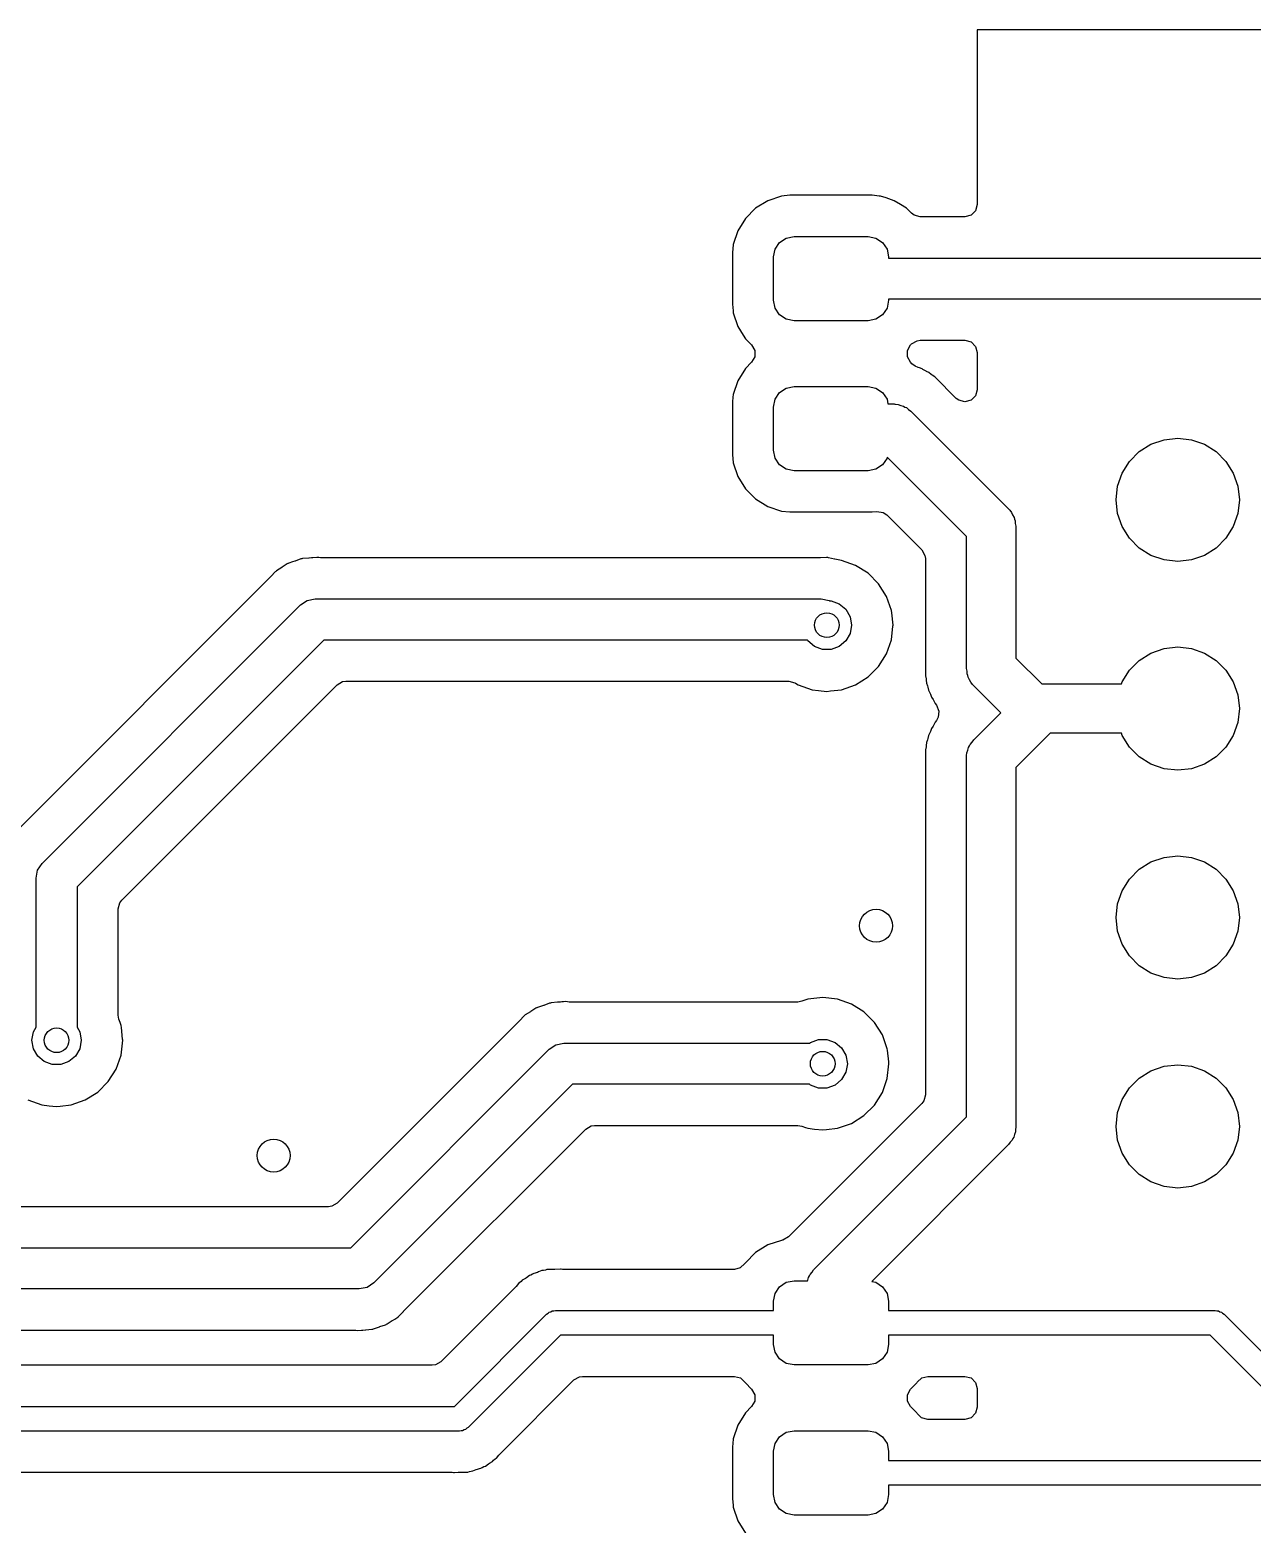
# Model space of a CAD drawing. Extents: x 44 to 146, y -87 to -25.
# Drawn here: x 114.2 to 129.08, y -77.23 to -59.05 of the extents above; entities that cross this region are included whole.
import ezdxf

# ---------------------------------------------------------------- set-up
doc = ezdxf.new("R2010")
doc.units = 0
doc.layers.add('BLACK', color=7, linetype='CONTINUOUS')

msp = doc.modelspace()

# ---------------------------------------------------------------- linework, layer by layer
at = {"layer": 'BLACK', "linetype": 'CONTINUOUS'}
for p, q in [((145.5965, -59.055), (125.73, -59.055)), ((125.73, -59.055), (125.73, -61.18)), ((123.033343, -61.224288), (122.909288, -61.348343)), ((123.182666, -61.132186), (123.033343, -61.224288)), ((123.349202, -61.077001), (123.182666, -61.132186)), ((123.451996, -61.0665), (123.349202, -61.077001)), ((124.452004, -61.0665), (123.451996, -61.0665)), ((124.452009, -61.0665), (124.452004, -61.0665)), ((124.537665, -61.07525), (124.452009, -61.0665)), ((124.554798, -61.077001), (124.537665, -61.07525)), ((124.622761, -61.099522), (124.554798, -61.077001)), ((124.721334, -61.132186), (124.622761, -61.099522)), ((124.798853, -61.18), (124.721334, -61.132186)), ((124.870656, -61.224288), (124.798853, -61.18)), ((124.931727, -61.285359), (124.870656, -61.224288)), ((125.73, -61.18), (125.710038, -61.2545)), ((122.909288, -61.348343), (122.817186, -61.497666)), ((124.962586, -61.309038), (124.931727, -61.285359)), ((125.037086, -61.329), (124.962586, -61.309038)), ((125.581, -61.329), (125.037086, -61.329)), ((125.6555, -61.309038), (125.581, -61.329)), ((125.710038, -61.2545), (125.6555, -61.309038)), ((122.817186, -61.497666), (122.762001, -61.664201)), ((123.325223, -61.640223), (123.406329, -61.58603)), ((123.406329, -61.58603), (123.502, -61.567)), ((123.502, -61.567), (124.402, -61.567)), ((124.402, -61.567), (124.497671, -61.58603)), ((124.497671, -61.58603), (124.578777, -61.640223)), ((122.762001, -61.664201), (122.7515, -61.766995)), ((122.7515, -61.766995), (122.7515, -62.392003)), ((123.252, -61.817), (123.27103, -61.721329)), ((123.27103, -61.721329), (123.325223, -61.640223)), ((124.578777, -61.640223), (124.63297, -61.721329)), ((124.63297, -61.721329), (124.652, -61.817)), ((123.252, -62.342), (123.252, -61.817)), ((124.652, -61.817), (124.652, -61.8295)), ((124.652, -61.8295), (129.9483, -61.8295)), ((129.844746, -62.3295), (124.652, -62.3295)), ((124.652, -62.3295), (124.652, -62.342)), ((122.7515, -62.392003), (122.759505, -62.47036)), ((122.759505, -62.47036), (122.762001, -62.494797)), ((122.762001, -62.494797), (122.817186, -62.661334)), ((123.27103, -62.437671), (123.252, -62.342)), ((123.325223, -62.518777), (123.27103, -62.437671)), ((124.63297, -62.437671), (124.578777, -62.518777)), ((124.652, -62.342), (124.63297, -62.437671)), ((122.817186, -62.661334), (122.881705, -62.765936)), ((123.406329, -62.57297), (123.325223, -62.518777)), ((123.502, -62.592), (123.406329, -62.57297)), ((124.402, -62.592), (123.502, -62.592)), ((124.497671, -62.57297), (124.402, -62.592)), ((124.578777, -62.518777), (124.497671, -62.57297)), ((122.881705, -62.765936), (122.909288, -62.810656)), ((122.909288, -62.810656), (122.985273, -62.886641)), ((124.918727, -62.886641), (124.931727, -62.873641)), ((124.931727, -62.873641), (124.998522, -62.835077)), ((124.998522, -62.835077), (125.037086, -62.83)), ((125.037086, -62.83), (125.581, -62.83)), ((125.581, -62.83), (125.6555, -62.849962)), ((125.6555, -62.849962), (125.710038, -62.9045)), ((122.985273, -62.886641), (123.023837, -62.953436)), ((123.023837, -63.030564), (122.985273, -63.097359)), ((123.023837, -62.953436), (123.023837, -63.030564)), ((124.880163, -62.953436), (124.918727, -62.886641)), ((124.880163, -63.030564), (124.880163, -62.953436)), ((124.918727, -63.097359), (124.880163, -63.030564)), ((125.710038, -62.9045), (125.73, -62.979)), ((125.73, -62.979), (125.73, -63.430604)), ((122.909288, -63.173343), (122.817186, -63.322666)), ((122.985273, -63.097359), (122.909288, -63.173343)), ((124.935853, -63.114485), (124.918727, -63.097359)), ((124.976565, -63.143371), (124.935853, -63.114485)), ((125.011385, -63.160139), (124.976565, -63.143371)), ((125.026817, -63.166531), (125.011385, -63.160139)), ((125.061618, -63.178709), (125.026817, -63.166531)), ((125.06162, -63.17871), (125.061618, -63.178709)), ((125.061622, -63.178711), (125.06162, -63.17871)), ((125.068971, -63.183329), (125.061622, -63.178711)), ((125.092839, -63.198326), (125.068971, -63.183329)), ((125.10746, -63.206407), (125.092839, -63.198326)), ((125.114746, -63.209916), (125.10746, -63.206407)), ((125.140687, -63.222409), (125.114746, -63.209916)), ((125.140688, -63.22241), (125.140687, -63.222409)), ((125.140692, -63.222412), (125.140688, -63.22241)), ((125.169513, -63.245396), (125.140692, -63.222412)), ((122.817186, -63.322666), (122.762001, -63.489201)), ((123.325223, -63.465223), (123.406329, -63.41103)), ((123.406329, -63.41103), (123.502, -63.392)), ((123.502, -63.392), (124.402, -63.392)), ((124.402, -63.392), (124.497671, -63.41103)), ((124.497671, -63.41103), (124.578777, -63.465223)), ((125.183138, -63.255064), (125.169513, -63.245396)), ((125.214359, -63.274682), (125.183138, -63.255064)), ((125.214363, -63.274685), (125.214359, -63.274682)), ((125.475641, -63.535963), (125.214363, -63.274685)), ((122.752766, -63.579604), (122.7515, -63.591995)), ((122.7515, -63.591995), (122.7515, -64.217003)), ((122.7585, -63.523465), (122.752766, -63.579604)), ((122.762001, -63.489201), (122.7585, -63.523465)), ((123.252, -63.642), (123.27103, -63.546329)), ((123.27103, -63.546329), (123.325223, -63.465223)), ((124.578777, -63.465223), (124.63297, -63.546329)), ((124.63297, -63.546329), (124.644541, -63.6045)), ((125.5065, -63.559642), (125.475641, -63.535963)), ((125.581, -63.579604), (125.5065, -63.559642)), ((125.6555, -63.559642), (125.581, -63.579604)), ((125.710038, -63.505104), (125.6555, -63.559642)), ((125.73, -63.430604), (125.710038, -63.505104)), ((123.252, -64.167), (123.252, -63.642)), ((124.644541, -63.6045), (124.7121, -63.6045)), ((124.7121, -63.6045), (124.721803, -63.605399)), ((124.721803, -63.605399), (124.725955, -63.60482)), ((124.725955, -63.60482), (124.732717, -63.60641)), ((124.732717, -63.60641), (124.767225, -63.609608)), ((124.767225, -63.609608), (124.799541, -63.622127)), ((124.799541, -63.622127), (124.833277, -63.630062)), ((124.833277, -63.630062), (124.850529, -63.64188)), ((124.850529, -63.64188), (124.87003, -63.649435)), ((124.87003, -63.649435), (124.89564, -63.672782)), ((124.89564, -63.672782), (124.924232, -63.692368)), ((124.924232, -63.692368), (126.112132, -64.880268)), ((127.702383, -64.183626), (127.844587, -64.094273)), ((127.844587, -64.094273), (128.003109, -64.038804)), ((128.003109, -64.038804), (128.17, -64.02)), ((128.17, -64.02), (128.336891, -64.038804)), ((128.336891, -64.038804), (128.495413, -64.094273)), ((128.495413, -64.094273), (128.637617, -64.183626)), ((122.7515, -64.217003), (122.751501, -64.217008)), ((122.751501, -64.217008), (122.762001, -64.319797)), ((122.762001, -64.319797), (122.817186, -64.486334)), ((123.27103, -64.262671), (123.252, -64.167)), ((123.325223, -64.343777), (123.27103, -64.262671)), ((124.63297, -64.262671), (124.578777, -64.343777)), ((124.635132, -64.251796), (124.63297, -64.262671)), ((125.6, -65.216664), (124.635132, -64.251796)), ((127.494273, -64.444587), (127.583626, -64.302383)), ((127.583626, -64.302383), (127.702383, -64.183626)), ((128.637617, -64.183626), (128.756374, -64.302383)), ((128.756374, -64.302383), (128.845727, -64.444587)), ((122.817186, -64.486334), (122.909288, -64.635656)), ((123.406329, -64.39797), (123.325223, -64.343777)), ((123.502, -64.417), (123.406329, -64.39797)), ((124.402, -64.417), (123.502, -64.417)), ((124.497671, -64.39797), (124.402, -64.417)), ((124.578777, -64.343777), (124.497671, -64.39797)), ((127.438804, -64.603109), (127.494273, -64.444587)), ((128.845727, -64.444587), (128.901196, -64.603109)), ((122.909288, -64.635656), (123.033344, -64.759712)), ((127.42, -64.77), (127.438804, -64.603109)), ((128.901196, -64.603109), (128.92, -64.77)), ((123.033344, -64.759712), (123.182666, -64.851814)), ((123.182666, -64.851814), (123.349203, -64.906999)), ((127.438804, -64.936891), (127.42, -64.77)), ((128.92, -64.77), (128.901196, -64.936891)), ((123.349203, -64.906999), (123.451991, -64.9175)), ((123.451991, -64.9175), (124.452008, -64.917499)), ((124.452008, -64.917499), (124.509517, -64.911624)), ((124.509517, -64.911624), (124.585658, -64.923912)), ((124.585658, -64.923912), (124.630016, -64.954494)), ((124.630016, -64.954494), (125.055859, -65.380337)), ((126.112132, -64.880268), (126.118356, -64.887763)), ((126.118356, -64.887763), (126.121703, -64.890291)), ((126.121703, -64.890291), (126.125361, -64.896199)), ((126.125361, -64.896199), (126.147499, -64.922859)), ((126.147499, -64.922859), (126.161496, -64.954559)), ((126.161496, -64.954559), (126.179742, -64.984028)), ((126.179742, -64.984028), (126.183585, -65.004586)), ((126.183585, -65.004586), (126.192031, -65.023715)), ((126.192031, -65.023715), (126.193631, -65.058331)), ((127.494273, -65.095413), (127.438804, -64.936891)), ((128.901196, -64.936891), (128.845727, -65.095413)), ((125.6, -66.8196), (125.6, -65.216664)), ((126.193631, -65.058331), (126.2, -65.0924)), ((126.2, -65.0924), (126.2, -66.695336)), ((127.583626, -65.237617), (127.494273, -65.095413)), ((127.702383, -65.356374), (127.583626, -65.237617)), ((128.756374, -65.237617), (128.637617, -65.356374)), ((128.845727, -65.095413), (128.756374, -65.237617)), ((125.055859, -65.380337), (125.094423, -65.447132)), ((127.844587, -65.445727), (127.702383, -65.356374)), ((128.637617, -65.356374), (128.495413, -65.445727)), ((117.269868, -65.593105), (117.206348, -65.632285)), ((117.27352, -65.590779), (117.269868, -65.593105)), ((117.335886, -65.549761), (117.27352, -65.590779)), ((117.343639, -65.545867), (117.335886, -65.549761)), ((117.347682, -65.543583), (117.343507, -65.545604)), ((117.343507, -65.545604), (117.343639, -65.545867)), ((117.347807, -65.543851), (117.347682, -65.543583)), ((117.35567, -65.540184), (117.347807, -65.543851)), ((117.4008, -65.525229), (117.35567, -65.540184)), ((117.426524, -65.516704), (117.4008, -65.525229)), ((117.430592, -65.515291), (117.426524, -65.516704)), ((117.500746, -65.489758), (117.430592, -65.515291)), ((117.509181, -65.487759), (117.500746, -65.489758)), ((117.51365, -65.486465), (117.509112, -65.487471)), ((117.509112, -65.487471), (117.509181, -65.487759)), ((117.51371, -65.486754), (117.51365, -65.486465)), ((117.522199, -65.485001), (117.51371, -65.486754)), ((117.596564, -65.478494), (117.522199, -65.485001)), ((117.600866, -65.478054), (117.596564, -65.478494)), ((117.63128, -65.4745), (117.600866, -65.478054)), ((117.635731, -65.4745), (117.63128, -65.4745)), ((117.648716, -65.473933), (117.635731, -65.4745)), ((117.696977, -65.469711), (117.648716, -65.473933)), ((117.718934, -65.472927), (117.696977, -65.469711)), ((117.740528, -65.4745), (117.718934, -65.472927)), ((123.819114, -65.4745), (117.740528, -65.4745)), ((123.823447, -65.474437), (123.819114, -65.4745)), ((123.898055, -65.472266), (123.823447, -65.474437)), ((123.898056, -65.472266), (123.898055, -65.472266)), ((123.906708, -65.473023), (123.898056, -65.472266)), ((123.906733, -65.472725), (123.906708, -65.473023)), ((123.911335, -65.473196), (123.906733, -65.472725)), ((123.911301, -65.473492), (123.911335, -65.473196)), ((123.919917, -65.474499), (123.911301, -65.473492)), ((123.992518, -65.491705), (123.919917, -65.474499)), ((123.996747, -65.492643), (123.992518, -65.491705)), ((124.059966, -65.505697), (123.996747, -65.492643)), ((124.073407, -65.507837), (124.059966, -65.505697)), ((124.080455, -65.508632), (124.073407, -65.507837)), ((124.250722, -65.568211), (124.080455, -65.508632)), ((124.403462, -65.664184), (124.250722, -65.568211)), ((125.094423, -65.447132), (125.0995, -65.485696)), ((125.0995, -65.485696), (125.0995, -66.909801)), ((128.003109, -65.501196), (127.844587, -65.445727)), ((128.17, -65.52), (128.003109, -65.501196)), ((128.336891, -65.501196), (128.17, -65.52)), ((128.495413, -65.445727), (128.336891, -65.501196)), ((117.135063, -65.703568), (114.044246, -68.794384)), ((117.13808, -65.700462), (117.135063, -65.703568)), ((117.189305, -65.646168), (117.13808, -65.700462)), ((117.195952, -65.640591), (117.189305, -65.646168)), ((117.199354, -65.63744), (117.195763, -65.640365)), ((117.195763, -65.640365), (117.195952, -65.640591)), ((117.199537, -65.637671), (117.199354, -65.63744)), ((117.206348, -65.632285), (117.199537, -65.637671)), ((124.531016, -65.791738), (124.403462, -65.664184)), ((124.626989, -65.944478), (124.531016, -65.791738)), ((124.686568, -66.114745), (124.626989, -65.944478)), ((114.351823, -69.194623), (117.49822, -66.048226)), ((117.49822, -66.048226), (117.498223, -66.048223)), ((117.498223, -66.048223), (117.579329, -65.99403)), ((117.579329, -65.99403), (117.675, -65.974999)), ((117.675, -65.974999), (117.675005, -65.975)), ((117.675005, -65.975), (123.8322, -65.975)), ((123.8322, -65.975), (123.927871, -65.99403)), ((123.927871, -65.99403), (123.934648, -65.998558)), ((123.934648, -65.998558), (123.953294, -65.998558)), ((123.953294, -65.998558), (124.0512, -66.034192)), ((124.0512, -66.034192), (124.131013, -66.101164)), ((124.131013, -66.101164), (124.183108, -66.191394)), ((124.689952, -66.144777), (124.686568, -66.114745)), ((124.706765, -66.293998), (124.689952, -66.144777)), ((124.183108, -66.191394), (124.2012, -66.294)), ((124.2012, -66.294), (124.183108, -66.396606)), ((124.686568, -66.473255), (124.705122, -66.308583)), ((124.705122, -66.308583), (124.706765, -66.294001)), ((124.706765, -66.294001), (124.706765, -66.293998)), ((117.778553, -66.475), (114.7786, -69.474953)), ((123.664553, -66.475), (117.778553, -66.475)), ((123.671387, -66.486836), (123.664553, -66.475)), ((123.7512, -66.553808), (123.671387, -66.486836)), ((124.131013, -66.486836), (124.0512, -66.553808)), ((124.183108, -66.396606), (124.131013, -66.486836)), ((124.626989, -66.643522), (124.686568, -66.473255)), ((123.849106, -66.589442), (123.7512, -66.553808)), ((123.953294, -66.589442), (123.849106, -66.589442)), ((124.0512, -66.553808), (123.953294, -66.589442)), ((124.531016, -66.796262), (124.626989, -66.643522)), ((127.702383, -66.723626), (127.844587, -66.634273)), ((127.844587, -66.634273), (128.003109, -66.578804)), ((128.003109, -66.578804), (128.17, -66.56)), ((128.17, -66.56), (128.336891, -66.578804)), ((128.336891, -66.578804), (128.495413, -66.634273)), ((128.495413, -66.634273), (128.637617, -66.723626)), ((124.403462, -66.923816), (124.531016, -66.796262)), ((125.606367, -66.853664), (125.6, -66.8196)), ((125.607968, -66.888285), (125.606367, -66.853664)), ((126.2, -66.695336), (126.514664, -67.01)), ((127.494273, -66.984587), (127.583626, -66.842383)), ((127.583626, -66.842383), (127.702383, -66.723626)), ((128.637617, -66.723626), (128.756374, -66.842383)), ((128.756374, -66.842383), (128.845727, -66.984587)), ((115.322741, -69.638626), (117.942226, -67.019141)), ((117.942226, -67.019141), (118.009021, -66.980577)), ((118.009021, -66.980577), (118.047585, -66.9755)), ((118.047585, -66.9755), (123.438266, -66.9755)), ((123.438266, -66.9755), (123.512766, -66.995462)), ((123.512766, -66.995462), (123.517539, -66.998338)), ((123.517539, -66.998338), (123.551678, -67.019789)), ((123.551678, -67.019789), (123.721945, -67.079368)), ((124.080455, -67.079368), (124.250722, -67.019789)), ((124.250722, -67.019789), (124.403462, -66.923816)), ((125.0995, -66.909801), (125.107704, -66.945747)), ((125.107704, -66.945747), (125.110502, -66.96221)), ((125.110502, -66.96221), (125.114632, -66.998854)), ((125.114632, -66.998854), (125.126808, -67.033654)), ((125.126808, -67.033654), (125.131431, -67.049702)), ((125.131431, -67.049702), (125.139638, -67.085658)), ((125.616415, -66.907416), (125.607968, -66.888285)), ((125.620258, -66.927972), (125.616415, -66.907416)), ((125.638502, -66.957438), (125.620258, -66.927972)), ((125.652501, -66.989141), (125.638502, -66.957438)), ((125.674638, -67.0158), (125.652501, -66.989141)), ((125.678297, -67.021709), (125.674638, -67.0158)), ((125.681643, -67.024236), (125.678297, -67.021709)), ((125.687868, -67.031732), (125.681643, -67.024236)), ((126.016936, -67.3608), (125.687868, -67.031732)), ((126.514664, -67.01), (127.2, -67.01)), ((127.2, -67.01), (127.485381, -67.01)), ((127.485381, -67.01), (127.494273, -66.984587)), ((128.845727, -66.984587), (128.901196, -67.143109)), ((123.721945, -67.079368), (123.800607, -67.088231)), ((123.800607, -67.088231), (123.901199, -67.099565)), ((123.901199, -67.099565), (123.9012, -67.099565)), ((123.9012, -67.099565), (123.901201, -67.099565)), ((123.901201, -67.099565), (123.946013, -67.094515)), ((123.946013, -67.094515), (124.080455, -67.079368)), ((125.139638, -67.085658), (125.155639, -67.118884)), ((125.155639, -67.118884), (125.16203, -67.134312)), ((125.16203, -67.134312), (125.174211, -67.169122)), ((125.174211, -67.169122), (125.174212, -67.169123)), ((125.174212, -67.169123), (125.174213, -67.169125)), ((125.174213, -67.169125), (125.193826, -67.200339)), ((125.193826, -67.200339), (125.201907, -67.21496)), ((125.201907, -67.21496), (125.217909, -67.248187)), ((128.901196, -67.143109), (128.92, -67.31)), ((125.217909, -67.248187), (125.21791, -67.248188)), ((125.21791, -67.248188), (125.217912, -67.248192)), ((125.217912, -67.248192), (125.23363, -67.267902)), ((125.23363, -67.267902), (125.264472, -67.338595)), ((125.255835, -67.415238), (125.233632, -67.453696)), ((125.264472, -67.338595), (125.255835, -67.415238)), ((125.687868, -67.689868), (126.016936, -67.3608)), ((128.92, -67.31), (128.901196, -67.476891)), ((125.162031, -67.587283), (125.155641, -67.602708)), ((125.174211, -67.552477), (125.162031, -67.587283)), ((125.193831, -67.521252), (125.174211, -67.552477)), ((125.20191, -67.506633), (125.193831, -67.521252)), ((125.217907, -67.473415), (125.20191, -67.506633)), ((125.233632, -67.453696), (125.217907, -67.473414)), ((125.217907, -67.473414), (125.217907, -67.473415)), ((128.901196, -67.476891), (128.845727, -67.635413)), ((125.107704, -67.775854), (125.099501, -67.811798)), ((125.110502, -67.759391), (125.107704, -67.775854)), ((125.114632, -67.722741), (125.110502, -67.759391)), ((125.12681, -67.687936), (125.114632, -67.722741)), ((125.131432, -67.671892), (125.12681, -67.687936)), ((125.139639, -67.63594), (125.131432, -67.671892)), ((125.155641, -67.602708), (125.139639, -67.635938)), ((125.139639, -67.635938), (125.139639, -67.63594)), ((125.617627, -67.814558), (125.625562, -67.780823)), ((125.625562, -67.780823), (125.63738, -67.76357)), ((125.63738, -67.76357), (125.644935, -67.74407)), ((125.644935, -67.74407), (125.668282, -67.718459)), ((125.668282, -67.718459), (125.687868, -67.689868)), ((126.616264, -67.61), (126.2, -68.026264)), ((127.485381, -67.61), (126.616264, -67.61)), ((127.494273, -67.635413), (127.485381, -67.61)), ((127.583626, -67.777617), (127.494273, -67.635413)), ((127.702383, -67.896374), (127.583626, -67.777617)), ((128.756374, -67.777617), (128.637617, -67.896374)), ((128.845727, -67.635413), (128.756374, -67.777617)), ((125.099501, -67.811798), (125.0995, -67.811807)), ((125.0995, -67.811807), (125.0995, -72.006704)), ((125.6, -67.902), (125.600899, -67.892296)), ((125.6, -72.275736), (125.6, -67.902)), ((125.60032, -67.888145), (125.60191, -67.881382)), ((125.600899, -67.892296), (125.60032, -67.888145)), ((125.60191, -67.881382), (125.605108, -67.846875)), ((125.605108, -67.846875), (125.617627, -67.814558)), ((127.844587, -67.985727), (127.702383, -67.896374)), ((128.637617, -67.896374), (128.495413, -67.985727)), ((126.2, -68.026264), (126.2, -72.4)), ((128.003109, -68.041196), (127.844587, -67.985727)), ((128.17, -68.06), (128.003109, -68.041196)), ((128.336891, -68.041196), (128.17, -68.06)), ((128.495413, -67.985727), (128.336891, -68.041196)), ((114.29763, -69.275729), (114.351823, -69.194623)), ((127.702383, -69.263626), (127.844587, -69.174273)), ((127.844587, -69.174273), (128.003109, -69.118804)), ((128.003109, -69.118804), (128.17, -69.1)), ((128.17, -69.1), (128.336891, -69.118804)), ((128.336891, -69.118804), (128.495413, -69.174273)), ((128.495413, -69.174273), (128.637617, -69.263626)), ((114.2786, -69.3714), (114.29763, -69.275729)), ((114.2786, -71.185228), (114.2786, -69.3714)), ((127.494273, -69.524587), (127.583626, -69.382383)), ((127.583626, -69.382383), (127.702383, -69.263626)), ((128.637617, -69.263626), (128.756374, -69.382383)), ((128.756374, -69.382383), (128.845727, -69.524587)), ((114.7786, -69.474953), (114.7786, -71.185228)), ((127.438804, -69.683109), (127.494273, -69.524587)), ((128.845727, -69.524587), (128.901196, -69.683109)), ((115.2791, -69.743985), (115.299062, -69.669485)), ((115.2791, -71.03888), (115.2791, -69.743985)), ((115.299062, -69.669485), (115.322741, -69.638626)), ((127.42, -69.85), (127.438804, -69.683109)), ((128.901196, -69.683109), (128.92, -69.85)), ((127.438804, -70.016891), (127.42, -69.85)), ((128.92, -69.85), (128.901196, -70.016891)), ((127.494273, -70.175413), (127.438804, -70.016891)), ((128.901196, -70.016891), (128.845727, -70.175413)), ((127.583626, -70.317617), (127.494273, -70.175413)), ((127.702383, -70.436374), (127.583626, -70.317617)), ((128.756374, -70.317617), (128.637617, -70.436374)), ((128.845727, -70.175413), (128.756374, -70.317617)), ((127.844587, -70.525727), (127.702383, -70.436374)), ((128.637617, -70.436374), (128.495413, -70.525727)), ((128.003109, -70.581196), (127.844587, -70.525727)), ((128.17, -70.6), (128.003109, -70.581196)), ((128.336891, -70.581196), (128.17, -70.6)), ((128.495413, -70.525727), (128.336891, -70.581196)), ((123.595391, -70.869139), (123.546181, -70.8775)), ((123.671143, -70.842632), (123.595391, -70.869139)), ((123.671146, -70.842631), (123.671143, -70.842632)), ((123.850399, -70.822435), (123.671146, -70.842631)), ((123.850401, -70.822435), (123.850399, -70.822435)), ((124.029653, -70.842631), (123.850401, -70.822435)), ((124.029654, -70.842631), (124.029653, -70.842631)), ((124.029655, -70.842632), (124.029654, -70.842631)), ((124.199922, -70.902211), (124.029655, -70.842632)), ((115.287461, -71.08809), (115.2791, -71.03888)), ((120.215105, -71.049168), (120.16388, -71.103462)), ((120.221752, -71.043591), (120.215105, -71.049168)), ((120.225157, -71.040437), (120.221563, -71.043365)), ((120.221563, -71.043365), (120.221752, -71.043591)), ((120.22534, -71.040669), (120.225157, -71.040437)), ((120.232149, -71.035285), (120.22534, -71.040669)), ((120.29566, -70.99611), (120.232149, -71.035285)), ((120.299312, -70.993784), (120.29566, -70.99611)), ((120.361684, -70.952762), (120.299312, -70.993784)), ((120.369434, -70.94887), (120.361684, -70.952762)), ((120.373479, -70.946584), (120.369301, -70.948606)), ((120.369301, -70.948606), (120.369434, -70.94887)), ((120.373604, -70.946851), (120.373479, -70.946584)), ((120.381465, -70.943185), (120.373604, -70.946851)), ((120.45233, -70.919702), (120.381465, -70.943185)), ((120.456417, -70.918281), (120.45233, -70.919702)), ((120.526544, -70.892758), (120.456417, -70.918281)), ((120.534989, -70.890757), (120.526544, -70.892758)), ((120.539451, -70.889465), (120.53492, -70.890469)), ((120.53492, -70.890469), (120.534989, -70.890757)), ((120.539511, -70.889755), (120.539451, -70.889465)), ((120.548, -70.888002), (120.539511, -70.889755)), ((120.622351, -70.881496), (120.548, -70.888002)), ((120.626654, -70.881056), (120.622351, -70.881496)), ((120.657085, -70.8775), (120.626654, -70.881056)), ((120.661534, -70.8775), (120.657085, -70.8775)), ((120.674519, -70.876933), (120.661534, -70.8775)), ((120.695636, -70.875085), (120.674519, -70.876933)), ((120.722777, -70.872711), (120.695636, -70.875085)), ((120.722778, -70.872711), (120.722777, -70.872711)), ((120.744733, -70.875927), (120.722778, -70.872711)), ((120.766328, -70.8775), (120.744733, -70.875927)), ((123.546181, -70.8775), (120.766328, -70.8775)), ((124.352662, -70.998184), (124.199922, -70.902211)), ((124.480216, -71.125738), (124.352662, -70.998184)), ((114.246692, -71.240494), (114.2786, -71.185228)), ((114.7786, -71.185228), (114.810508, -71.240494)), ((115.300634, -71.125737), (115.287461, -71.08809)), ((115.313968, -71.163845), (115.300634, -71.125737)), ((115.316791, -71.188897), (115.313968, -71.163845)), ((115.332555, -71.328814), (115.316791, -71.188897)), ((120.160863, -71.106568), (117.944373, -73.323059)), ((120.16388, -71.103462), (120.160863, -71.106568)), ((124.576189, -71.278478), (124.480216, -71.125738)), ((114.2286, -71.3431), (114.246692, -71.240494)), ((114.246692, -71.445706), (114.2286, -71.3431)), ((114.810508, -71.240494), (114.8286, -71.3431)), ((114.8286, -71.3431), (114.810508, -71.445706)), ((115.313968, -71.522355), (115.334165, -71.3431)), ((115.334165, -71.3431), (115.332555, -71.328814)), ((120.524023, -71.451223), (120.605129, -71.39703)), ((120.605129, -71.39703), (120.7008, -71.378)), ((120.7008, -71.378), (123.688711, -71.378)), ((123.688711, -71.378), (123.7004, -71.368192)), ((123.7004, -71.368192), (123.798306, -71.332558)), ((123.798306, -71.332558), (123.902494, -71.332558)), ((123.902494, -71.332558), (124.0004, -71.368192)), ((124.0004, -71.368192), (124.080213, -71.435164)), ((124.635768, -71.448745), (124.576189, -71.278478)), ((114.298787, -71.535936), (114.246692, -71.445706)), ((114.3786, -71.602908), (114.298787, -71.535936)), ((114.758413, -71.535936), (114.6786, -71.602908)), ((114.810508, -71.445706), (114.758413, -71.535936)), ((115.254389, -71.692622), (115.313968, -71.522355)), ((118.108046, -73.8672), (120.52402, -71.451226)), ((120.52402, -71.451226), (120.524023, -71.451223)), ((124.080213, -71.435164), (124.132308, -71.525394)), ((124.132308, -71.525394), (124.1504, -71.628)), ((124.637532, -71.464403), (124.635768, -71.448745)), ((124.65349, -71.606037), (124.637532, -71.464403)), ((114.476506, -71.638542), (114.3786, -71.602908)), ((114.580694, -71.638542), (114.476506, -71.638542)), ((114.6786, -71.602908), (114.580694, -71.638542)), ((115.158416, -71.845362), (115.254389, -71.692622)), ((124.132308, -71.730606), (124.080213, -71.820836)), ((124.1504, -71.628), (124.132308, -71.730606)), ((124.635768, -71.807255), (124.655965, -71.628)), ((124.655965, -71.628), (124.65349, -71.606037)), ((127.702383, -71.803626), (127.844587, -71.714273)), ((127.844587, -71.714273), (128.003109, -71.658804)), ((128.003109, -71.658804), (128.17, -71.64)), ((128.17, -71.64), (128.336891, -71.658804)), ((128.336891, -71.658804), (128.495413, -71.714273)), ((128.495413, -71.714273), (128.637617, -71.803626)), ((115.030862, -71.972916), (115.158416, -71.845362)), ((120.804353, -71.878), (118.388377, -74.293977)), ((123.688711, -71.878), (120.804353, -71.878)), ((123.7004, -71.887808), (123.688711, -71.878)), ((123.798306, -71.923442), (123.7004, -71.887808)), ((123.902494, -71.923442), (123.798306, -71.923442)), ((124.0004, -71.887808), (123.902494, -71.923442)), ((124.080213, -71.820836), (124.0004, -71.887808)), ((124.576189, -71.977522), (124.635768, -71.807255)), ((127.494273, -72.064587), (127.583626, -71.922383)), ((127.583626, -71.922383), (127.702383, -71.803626)), ((128.637617, -71.803626), (128.756374, -71.922383)), ((128.756374, -71.922383), (128.845727, -72.064587)), ((114.179078, -72.068889), (114.349345, -72.128468)), ((114.349345, -72.128468), (114.438972, -72.138566)), ((114.438972, -72.138566), (114.528599, -72.148665)), ((114.528601, -72.148665), (114.573413, -72.143615)), ((114.573413, -72.143615), (114.707855, -72.128468)), ((114.707855, -72.128468), (114.878122, -72.068889)), ((114.878122, -72.068889), (115.030862, -71.972916)), ((125.055859, -72.112063), (123.449736, -73.718186)), ((124.352662, -72.257816), (124.480216, -72.130262)), ((124.480216, -72.130262), (124.576189, -71.977522)), ((125.079538, -72.081204), (125.055859, -72.112063)), ((125.0995, -72.006704), (125.079538, -72.081204)), ((127.438804, -72.223109), (127.494273, -72.064587)), ((128.845727, -72.064587), (128.901196, -72.223109)), ((114.528599, -72.148665), (114.5286, -72.148665)), ((114.5286, -72.148665), (114.528601, -72.148665)), ((123.739868, -74.135868), (125.6, -72.275736)), ((124.199922, -72.353789), (124.352662, -72.257816)), ((127.42, -72.39), (127.438804, -72.223109)), ((128.901196, -72.223109), (128.92, -72.39)), ((118.751471, -74.638695), (120.968026, -72.422141)), ((120.968026, -72.422141), (121.034821, -72.383577)), ((121.034821, -72.383577), (121.073385, -72.3785)), ((121.073385, -72.3785), (123.546181, -72.3785)), ((123.546181, -72.3785), (123.595391, -72.386861)), ((123.595391, -72.386861), (123.641851, -72.403117)), ((123.641851, -72.403117), (123.671145, -72.413368)), ((123.671145, -72.413368), (123.749008, -72.422141)), ((123.749008, -72.422141), (123.850399, -72.433565)), ((123.850399, -72.433565), (123.8504, -72.433565)), ((123.8504, -72.433565), (123.850401, -72.433565)), ((123.850401, -72.433565), (123.895213, -72.428515)), ((123.895213, -72.428515), (124.029655, -72.413368)), ((124.029655, -72.413368), (124.199922, -72.353789)), ((126.182372, -72.487441), (126.174438, -72.521177)), ((126.194892, -72.455125), (126.182372, -72.487441)), ((126.198089, -72.420617), (126.194892, -72.455125)), ((126.19968, -72.413855), (126.198089, -72.420617)), ((126.2, -72.4), (126.1991, -72.409703)), ((126.1991, -72.409703), (126.19968, -72.413855)), ((127.438804, -72.556891), (127.42, -72.39)), ((128.92, -72.39), (128.901196, -72.556891)), ((126.112132, -72.612132), (124.448095, -74.276168)), ((126.131717, -72.58354), (126.112132, -72.612132)), ((126.155065, -72.55793), (126.131717, -72.58354)), ((126.162619, -72.538429), (126.155065, -72.55793)), ((126.174438, -72.521177), (126.162619, -72.538429)), ((127.494273, -72.715413), (127.438804, -72.556891)), ((128.901196, -72.556891), (128.845727, -72.715413)), ((127.583626, -72.857617), (127.494273, -72.715413)), ((127.702383, -72.976374), (127.583626, -72.857617)), ((128.756374, -72.857617), (128.637617, -72.976374)), ((128.845727, -72.715413), (128.756374, -72.857617)), ((127.844587, -73.065727), (127.702383, -72.976374)), ((128.637617, -72.976374), (128.495413, -73.065727)), ((128.003109, -73.121196), (127.844587, -73.065727)), ((128.17, -73.14), (128.003109, -73.121196)), ((128.336891, -73.121196), (128.17, -73.14)), ((128.495413, -73.065727), (128.336891, -73.121196)), ((117.839014, -73.3667), (113.885185, -73.3667)), ((117.877578, -73.361623), (117.839014, -73.3667)), ((117.944373, -73.323059), (117.877578, -73.361623)), ((123.349207, -73.776999), (123.182666, -73.832186)), ((123.357159, -73.775297), (123.349207, -73.776999)), ((123.366351, -73.773336), (123.357103, -73.775037)), ((123.357103, -73.775037), (123.357159, -73.775297)), ((123.433147, -73.734774), (123.366351, -73.773336)), ((123.449736, -73.718186), (123.433147, -73.734774)), ((113.616153, -73.8672), (118.108046, -73.8672)), ((123.033343, -73.924288), (122.909287, -74.048345)), ((123.182666, -73.832186), (123.033343, -73.924288)), ((120.453354, -74.142013), (120.434246, -74.144427)), ((120.476238, -74.137274), (120.453354, -74.142013)), ((120.494726, -74.131903), (120.476238, -74.137274)), ((120.494732, -74.131902), (120.494726, -74.131903)), ((120.539177, -74.130505), (120.494732, -74.131902)), ((120.553145, -74.129407), (120.539177, -74.130505)), ((120.556362, -74.129001), (120.553145, -74.129407)), ((120.556371, -74.129), (120.556362, -74.129001)), ((120.556375, -74.129), (120.556371, -74.129)), ((120.584769, -74.129), (120.556375, -74.129)), ((120.589449, -74.128926), (120.584769, -74.129)), ((120.59051, -74.128892), (120.589449, -74.128926)), ((120.659001, -74.126739), (120.59051, -74.128892)), ((120.668338, -74.127622), (120.659001, -74.126739)), ((120.668386, -74.127103), (120.668338, -74.127622)), ((120.685565, -74.129), (120.668386, -74.127103)), ((122.776379, -74.129), (120.685565, -74.129)), ((122.847094, -74.11115), (122.776379, -74.129)), ((122.903195, -74.058222), (122.847094, -74.11115)), ((122.909285, -74.048348), (122.903195, -74.058222)), ((122.909287, -74.048345), (122.909285, -74.048348)), ((123.720282, -74.164459), (123.739868, -74.135868)), ((118.388377, -74.293977), (118.307271, -74.34817)), ((120.148463, -74.301537), (120.120113, -74.335805)), ((120.164044, -74.290216), (120.148463, -74.301537)), ((120.181811, -74.275041), (120.164044, -74.290216)), ((120.195432, -74.261421), (120.181811, -74.275041)), ((120.195434, -74.261419), (120.195432, -74.261421)), ((120.233724, -74.238773), (120.195434, -74.261419)), ((120.245447, -74.231072), (120.233724, -74.238773)), ((120.281425, -74.204934), (120.245447, -74.231072)), ((120.281431, -74.204931), (120.281425, -74.204934)), ((120.299334, -74.197842), (120.281431, -74.204931)), ((120.32032, -74.187561), (120.299334, -74.197842)), ((120.3369, -74.177756), (120.32032, -74.187561)), ((120.37961, -74.165347), (120.3369, -74.177756)), ((120.392883, -74.160803), (120.37961, -74.165347)), ((120.434246, -74.144427), (120.392883, -74.160803)), ((123.325223, -74.340223), (123.406329, -74.28603)), ((123.406329, -74.28603), (123.502, -74.267)), ((123.502, -74.267), (123.667132, -74.267)), ((123.667132, -74.267), (123.669627, -74.260558)), ((123.669627, -74.260558), (123.677562, -74.226823)), ((123.677562, -74.226823), (123.68938, -74.20957)), ((123.68938, -74.20957), (123.696935, -74.19007)), ((123.696935, -74.19007), (123.720282, -74.164459)), ((124.448095, -74.276168), (124.497671, -74.28603)), ((124.497671, -74.28603), (124.578777, -74.340223)), ((118.2116, -74.3672), (113.512605, -74.3672)), ((118.307271, -74.34817), (118.2116, -74.3672)), ((120.110668, -74.346184), (119.204995, -75.251859)), ((120.120113, -74.335805), (120.110668, -74.346184)), ((123.252, -74.517), (123.27103, -74.421329)), ((123.27103, -74.421329), (123.325223, -74.340223)), ((124.578777, -74.340223), (124.63297, -74.421329)), ((124.63297, -74.421329), (124.652, -74.517)), ((118.697296, -74.69603), (118.748519, -74.641735)), ((118.748519, -74.641735), (118.751471, -74.638695)), ((119.368668, -75.796), (120.491234, -74.673434)), ((120.491234, -74.673434), (120.508335, -74.66356)), ((120.508335, -74.66356), (120.5223, -74.649596)), ((120.5223, -74.649596), (120.541374, -74.644484)), ((120.541374, -74.644484), (120.558477, -74.634611)), ((120.558477, -74.634611), (120.578225, -74.634611)), ((120.578225, -74.634611), (120.5973, -74.6295)), ((120.5973, -74.6295), (123.252, -74.6295)), ((123.252, -74.6295), (123.252, -74.517)), ((124.652, -74.517), (124.652, -74.6295)), ((124.652, -74.6295), (128.6275, -74.6295)), ((128.6275, -74.6295), (128.646575, -74.634611)), ((128.646575, -74.634611), (128.666323, -74.634611)), ((128.666323, -74.634611), (128.683425, -74.644484)), ((128.683425, -74.644484), (128.7025, -74.649596)), ((128.7025, -74.649596), (128.716464, -74.66356)), ((128.716464, -74.66356), (128.733566, -74.673434)), ((128.733566, -74.673434), (129.398932, -75.3388)), ((113.525687, -74.8677), (118.146072, -74.8677)), ((118.146072, -74.8677), (118.167667, -74.869273)), ((118.167667, -74.869273), (118.16904, -74.869474)), ((118.16904, -74.869474), (118.189623, -74.872489)), ((118.189623, -74.872489), (118.237883, -74.868267)), ((118.237883, -74.868267), (118.250868, -74.8677)), ((118.250868, -74.8677), (118.255308, -74.8677)), ((118.255308, -74.8677), (118.255309, -74.8677)), ((118.255309, -74.8677), (118.285776, -74.864138)), ((118.285776, -74.864138), (118.290017, -74.863705)), ((118.290017, -74.863705), (118.364397, -74.857199)), ((118.364397, -74.857199), (118.364406, -74.857195)), ((118.364406, -74.857195), (118.372894, -74.855444)), ((118.372894, -74.855444), (118.372954, -74.855737)), ((118.372954, -74.855737), (118.377477, -74.854734)), ((118.377408, -74.854443), (118.385853, -74.852441)), ((118.377477, -74.854734), (118.377408, -74.854443)), ((118.385853, -74.852441), (118.385855, -74.852441)), ((118.385855, -74.852441), (118.45601, -74.826906)), ((118.45601, -74.826906), (118.460056, -74.8255)), ((118.460056, -74.8255), (118.530934, -74.802014)), ((118.530934, -74.802014), (118.53094, -74.80201)), ((118.53094, -74.80201), (118.538799, -74.798346)), ((118.538799, -74.798346), (118.538925, -74.798617)), ((118.538925, -74.798617), (118.543094, -74.796599)), ((118.54296, -74.796332), (118.550706, -74.79244)), ((118.543094, -74.796599), (118.54296, -74.796332)), ((118.550706, -74.79244), (118.550717, -74.792437)), ((118.550717, -74.792437), (118.613109, -74.7514)), ((118.613109, -74.7514), (118.616707, -74.749109)), ((118.616707, -74.749109), (118.643067, -74.73285)), ((118.643067, -74.73285), (118.680256, -74.709912)), ((118.680256, -74.709912), (118.680261, -74.709906)), ((118.680261, -74.709906), (118.687066, -74.704527)), ((118.687066, -74.704527), (118.687252, -74.704762)), ((118.687252, -74.704762), (118.690842, -74.701837)), ((118.690649, -74.701607), (118.697288, -74.696034)), ((118.690842, -74.701837), (118.690649, -74.701607)), ((118.697288, -74.696034), (118.697296, -74.69603)), ((120.659432, -74.9295), (119.536866, -76.052066)), ((123.252, -74.9295), (120.659432, -74.9295)), ((123.252, -75.042), (123.252, -74.9295)), ((123.27103, -75.137671), (123.252, -75.042)), ((124.652, -75.042), (124.63297, -75.137671)), ((128.565368, -74.9295), (124.652, -74.9295)), ((124.652, -74.9295), (124.652, -75.042)), ((129.230734, -75.594866), (128.565368, -74.9295)), ((123.325223, -75.218777), (123.27103, -75.137671)), ((123.406329, -75.27297), (123.325223, -75.218777)), ((124.578777, -75.218777), (124.497671, -75.27297)), ((124.63297, -75.137671), (124.578777, -75.218777)), ((119.099636, -75.2955), (112.892266, -75.2955)), ((119.1382, -75.290423), (119.099636, -75.2955)), ((119.204995, -75.251859), (119.1382, -75.290423)), ((123.502, -75.292), (123.406329, -75.27297)), ((124.402, -75.292), (123.502, -75.292)), ((124.497671, -75.27297), (124.402, -75.292)), ((119.917419, -76.379325), (120.823105, -75.473641)), ((120.823105, -75.473641), (120.8899, -75.435077)), ((120.8899, -75.435077), (120.928464, -75.43)), ((120.928464, -75.43), (122.776379, -75.43)), ((122.776379, -75.43), (122.850879, -75.449962)), ((122.850879, -75.449962), (122.903195, -75.500778)), ((122.903195, -75.500778), (122.909288, -75.510656)), ((122.909288, -75.510656), (122.985274, -75.586642)), ((122.985274, -75.586642), (123.023837, -75.653435)), ((124.880162, -75.653436), (124.918724, -75.586643)), ((124.918724, -75.586643), (124.994712, -75.510656)), ((124.994712, -75.510656), (125.000805, -75.500778)), ((125.000805, -75.500778), (125.056906, -75.44785)), ((125.056906, -75.44785), (125.127621, -75.43)), ((125.127621, -75.43), (125.581, -75.43)), ((125.581, -75.43), (125.6555, -75.449962)), ((125.6555, -75.449962), (125.710038, -75.5045)), ((125.710038, -75.5045), (125.73, -75.579)), ((125.73, -75.579), (125.73, -75.805)), ((123.023837, -75.730563), (122.985274, -75.797357)), ((123.023837, -75.653435), (123.023837, -75.730563)), ((124.880162, -75.730564), (124.880162, -75.653436)), ((124.918724, -75.797356), (124.880162, -75.730564)), ((112.804, -75.796), (119.368668, -75.796)), ((122.909288, -75.873342), (122.817186, -76.022666)), ((122.985274, -75.797357), (122.909288, -75.873342)), ((124.994712, -75.873344), (124.918724, -75.797356)), ((124.994713, -75.873346), (124.994712, -75.873344)), ((124.994714, -75.873348), (124.994713, -75.873346)), ((125.000805, -75.883222), (124.994714, -75.873348)), ((125.053121, -75.934038), (125.000805, -75.883222)), ((125.127621, -75.954), (125.053121, -75.934038)), ((125.581, -75.954), (125.127621, -75.954)), ((125.6555, -75.934038), (125.581, -75.954)), ((125.710038, -75.8795), (125.6555, -75.934038)), ((125.73, -75.805), (125.710038, -75.8795)), ((119.4308, -76.096), (112.866132, -76.096)), ((119.449875, -76.090889), (119.4308, -76.096)), ((119.469623, -76.090889), (119.449875, -76.090889)), ((119.486725, -76.081015), (119.469623, -76.090889)), ((119.5058, -76.075904), (119.486725, -76.081015)), ((119.519764, -76.061939), (119.5058, -76.075904)), ((119.536866, -76.052066), (119.519764, -76.061939)), ((122.817186, -76.022666), (122.762001, -76.189201)), ((123.325223, -76.165223), (123.406329, -76.11103)), ((123.406329, -76.11103), (123.502, -76.092)), ((123.502, -76.092), (124.402, -76.092)), ((124.402, -76.092), (124.497671, -76.11103)), ((124.497671, -76.11103), (124.578777, -76.165223)), ((122.751704, -76.29), (122.7515, -76.291995)), ((122.7515, -76.291995), (122.7515, -76.917003)), ((122.761332, -76.195747), (122.751704, -76.29)), ((122.762001, -76.189201), (122.761332, -76.195747)), ((123.252, -76.342), (123.27103, -76.246329)), ((123.27103, -76.246329), (123.325223, -76.165223)), ((124.578777, -76.165223), (124.63297, -76.246329)), ((124.63297, -76.246329), (124.652, -76.342)), ((119.746671, -76.520568), (119.782662, -76.494418)), ((119.782662, -76.494418), (119.794353, -76.486738)), ((119.794353, -76.486738), (119.832665, -76.464081)), ((119.832665, -76.464081), (119.846284, -76.45046)), ((119.846284, -76.45046), (119.864056, -76.435282)), ((119.864056, -76.435282), (119.879637, -76.423963)), ((119.879637, -76.423963), (119.907991, -76.389687)), ((119.907991, -76.389687), (119.917419, -76.379325)), ((123.252, -76.867), (123.252, -76.342)), ((124.652, -76.342), (124.652, -76.4545)), ((124.652, -76.4545), (131.458368, -76.4545)), ((113.135164, -76.5965), (119.342534, -76.5965)), ((119.342534, -76.5965), (119.359712, -76.598396)), ((119.359712, -76.598396), (119.359761, -76.597878)), ((119.359761, -76.597878), (119.369095, -76.598759)), ((119.369095, -76.598759), (119.369096, -76.59876)), ((119.369096, -76.59876), (119.369096, -76.598759)), ((119.369096, -76.598759), (119.369097, -76.59876)), ((119.369097, -76.59876), (119.414763, -76.597324)), ((119.414763, -76.597324), (119.438649, -76.596573)), ((119.438649, -76.596573), (119.44333, -76.5965)), ((119.44333, -76.5965), (119.471721, -76.5965)), ((119.471721, -76.5965), (119.471725, -76.5965)), ((119.471725, -76.5965), (119.474928, -76.596095)), ((119.474928, -76.596095), (119.488922, -76.594994)), ((119.488922, -76.594994), (119.524573, -76.593873)), ((119.524573, -76.593873), (119.533369, -76.593597)), ((119.533369, -76.593597), (119.551863, -76.588223)), ((119.551863, -76.588223), (119.57474, -76.583485)), ((119.57474, -76.583485), (119.593858, -76.581071)), ((119.593858, -76.581071), (119.635217, -76.564694)), ((119.635217, -76.564694), (119.648487, -76.560152)), ((119.648487, -76.560152), (119.675897, -76.552188)), ((119.675897, -76.552188), (119.691192, -76.547746)), ((119.691192, -76.547746), (119.691193, -76.547745)), ((119.691193, -76.547745), (119.691198, -76.547744)), ((119.691198, -76.547744), (119.707775, -76.537939)), ((119.707775, -76.537939), (119.728766, -76.527656)), ((119.728766, -76.527656), (119.746671, -76.520568)), ((123.27103, -76.962671), (123.252, -76.867)), ((124.652, -76.867), (124.63297, -76.962671)), ((131.5205, -76.7545), (124.652, -76.7545)), ((124.652, -76.7545), (124.652, -76.867)), ((122.7515, -76.917003), (122.760036, -77.000564)), ((122.760036, -77.000564), (122.762001, -77.019797)), ((122.762001, -77.019797), (122.817186, -77.186334)), ((123.325223, -77.043777), (123.27103, -76.962671)), ((123.406329, -77.09797), (123.325223, -77.043777)), ((124.578777, -77.043777), (124.497671, -77.09797)), ((124.63297, -76.962671), (124.578777, -77.043777)), ((122.817186, -77.186334), (122.909288, -77.335656)), ((123.502, -77.117), (123.406329, -77.09797)), ((124.402, -77.117), (123.502, -77.117)), ((124.497671, -77.09797), (124.402, -77.117))]:
    msp.add_line(p, q, dxfattribs=at)
at = {"layer": 'BLACK'}
for centre, radius in [((123.9012, -66.294), 0.15), ((124.5, -69.95), 0.2), ((114.5286, -71.3431), 0.15), ((123.8504, -71.628), 0.15), ((117.1702, -72.7456), 0.2)]:
    msp.add_circle(centre, radius, dxfattribs=at)

doc.saveas('drawing.dxf')
